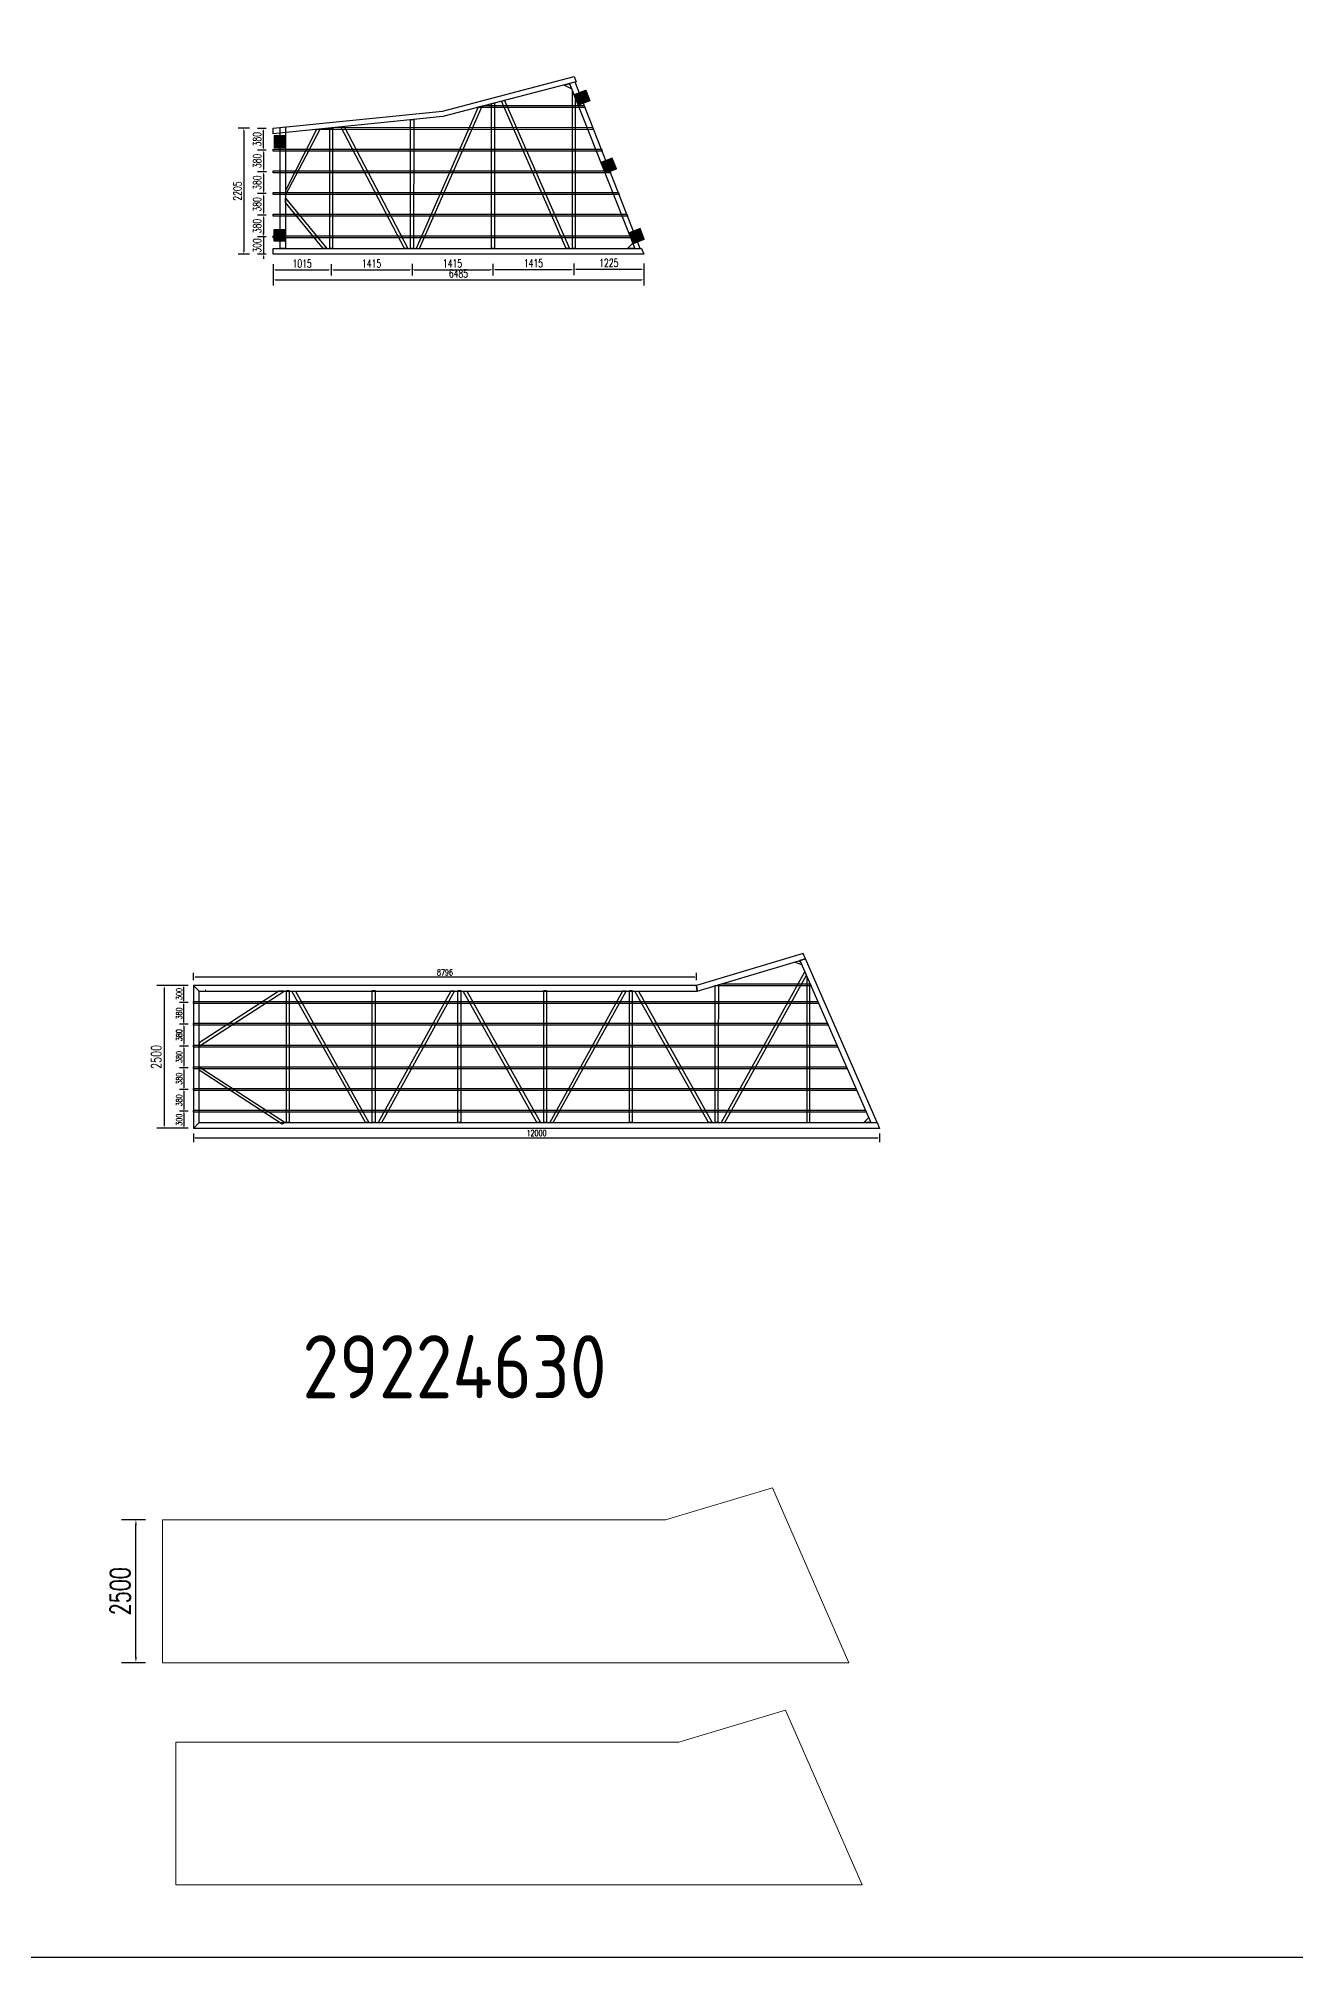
# Model space of a CAD drawing. Extents: x -18540 to 926017, y -610001 to -56924.
# Drawn here: x 115090 to 137078, y -610001 to -576421 of the extents above; entities that cross this region are included whole.
import ezdxf

# ---------------------------------------------------------------- set-up
doc = ezdxf.new("R2010")
doc.units = 0
doc.header["$LTSCALE"] = 10
doc.header["$MEASUREMENT"] = 0
for name, color, linetype in [('L-构造线', 6, 'Continuous'), ('PUB_DIM', 3, 'Continuous'), ('W-STEEL_FRAME钢架', 3, 'Continuous'), ('W-STEEL_KEEL钢龙骨', 5, 'Continuous')]:
    doc.layers.add(name, color=color, linetype=linetype)
doc.layers.add('文字标注', color=7, linetype='Continuous', lineweight=18)
doc.styles.get("Standard").update_dxf_attribs({"font": 'gbenor.shx', "bigfont": 'gbcbig.shx'})
doc.styles.add('STANDARD_T3', font='simplex.shx', dxfattribs={"width": 0.7, "bigfont": 'gbcbig.shx'})
doc.dimstyles.new('W&&100', dxfattribs={"dimtxt": 350, "dimasz": 100, "dimexe": 250, "dimexo": 300, "dimgap": 100, "dimtad": 1, "dimdec": 0, "dimzin": 0, "dimdsep": 46, "dimtxsty": 'STANDARD_T3', "dimcen": 0.09, "dimclrd": 1, "dimclre": 1, "dimclrt": 7, "dimazin": 2, "dimtfac": 1, "dimtdec": 0, "dimtix": 1, "dimtmove": 2, "dimatfit": 3, "dimfxl": 100, "dimtolj": 1, "dimtzin": 0, "dimarcsym": 0})
doc.dimstyles.new('W&&30', dxfattribs={"dimtxt": 105, "dimasz": 30, "dimexe": 75, "dimexo": 90, "dimgap": 30, "dimtad": 1, "dimdec": 0, "dimzin": 0, "dimdsep": 46, "dimtxsty": 'STANDARD_T3', "dimcen": 0.09, "dimclrd": 1, "dimclre": 1, "dimclrt": 7, "dimazin": 2, "dimtfac": 1, "dimtdec": 0, "dimtix": 1, "dimtmove": 2, "dimatfit": 3, "dimfxl": 100, "dimtolj": 1, "dimtzin": 0, "dimarcsym": 0})
doc.dimstyles.new('W&&40', dxfattribs={"dimtxt": 140, "dimasz": 40, "dimexe": 100, "dimexo": 120, "dimgap": 40, "dimtad": 1, "dimdec": 0, "dimzin": 0, "dimdsep": 46, "dimtxsty": 'STANDARD_T3', "dimcen": 0.09, "dimclrd": 1, "dimclre": 1, "dimclrt": 7, "dimazin": 2, "dimtfac": 1, "dimtdec": 0, "dimtix": 1, "dimtmove": 2, "dimatfit": 3, "dimfxl": 100, "dimtolj": 1, "dimtzin": 0, "dimarcsym": 0})
doc.dimstyles.new('W&&50', dxfattribs={"dimtxt": 175, "dimasz": 50, "dimexe": 125, "dimexo": 150, "dimgap": 50, "dimtad": 1, "dimdec": 0, "dimzin": 0, "dimdsep": 46, "dimtxsty": 'STANDARD_T3', "dimcen": 0.09, "dimclrd": 1, "dimclre": 1, "dimclrt": 7, "dimazin": 2, "dimtfac": 1, "dimtdec": 0, "dimtix": 1, "dimtmove": 2, "dimatfit": 3, "dimfxl": 100, "dimtolj": 1, "dimtzin": 0, "dimarcsym": 0})

# ---------------------------------------------------------------- blocks, each defined once
blk = doc.blocks.new('01')
h = blk.add_hatch()
h.set_pattern_fill('HOUND', color=77, scale=5)
h.set_pattern_definition([(0, (0, 0), (31.75, 7.9375), [127, -63.5]), (90, (0, 0), (-7.9375, -31.75), [127, -63.5])])
h.paths.add_polyline_path([(50227, 12928), (50227, 12728), (50427, 12728), (50427, 12928)])
h.paths.add_polyline_path([(50382, 12893, -1), (50402, 12893, -1)], flags=16)
h.paths.add_polyline_path([(50252, 12893, -1), (50272, 12893, -1)], flags=16)
h.paths.add_polyline_path([(50402, 12763, -1), (50382, 12763, -1)], flags=16)
h.paths.add_polyline_path([(50272, 12763, -1), (50252, 12763, -1)], flags=16)
at = {"color": 251}
blk.add_lwpolyline([(50227, 12928), (50427, 12928), (50427, 12728), (50227, 12728)], close=True, dxfattribs=at)
at = {"color": 6}
for centre in [(50262, 12893), (50262, 12763), (50392, 12893), (50392, 12763)]:
    blk.add_circle(centre, 10, dxfattribs=at)
blk = doc.blocks.new('*D958')
at = {"layer": 'Defpoints', "color": 0, "transparency": 16777216}
for p in [(119194, -580195), (125679, -580195), (125679, -580645)]:
    blk.add_point(p, dxfattribs=at)
at = {"layer": 'W-STEEL_FRAME钢架', "color": 1, "lineweight": -2, "transparency": 16777216}
for p, q in [((119194, -580545), (119194, -580745)), ((125679, -580545), (125679, -580745)), ((119234, -580645), (125639, -580645))]:
    blk.add_line(p, q, dxfattribs=at)
at = {"layer": 'W-STEEL_FRAME钢架', "color": 1, "transparency": 16777216}
for points in [[(119234, -580638), (119234, -580652), (119194, -580645)], [(125639, -580638), (125639, -580652), (125679, -580645)]]:
    blk.add_solid(points, dxfattribs=at)
at = {"layer": 'W-STEEL_FRAME钢架', "color": 7, "transparency": 16777216, "insert": (122436, -580535), "char_height": 140, "attachment_point": 5, "style": 'STANDARD_T3'}
blk.add_mtext('\\A1;6485', dxfattribs=at)
blk = doc.blocks.new('*D942')
at = {"layer": 'Defpoints', "color": 0, "transparency": 16777216}
for p in [(119024, -577995), (119194, -577995), (119194, -578375)]:
    blk.add_point(p, dxfattribs=at)
at = {"layer": 'W-STEEL_FRAME钢架', "color": 1, "lineweight": -2, "transparency": 16777216}
for p, q in [((119074, -577995), (118924, -577995)), ((119024, -578335), (119024, -578035)), ((119074, -578375), (118924, -578375))]:
    blk.add_line(p, q, dxfattribs=at)
at = {"layer": 'W-STEEL_FRAME钢架', "color": 1, "transparency": 16777216}
for points in [[(119018, -578035), (119031, -578035), (119024, -577995)], [(119018, -578335), (119031, -578335), (119024, -578375)]]:
    blk.add_solid(points, dxfattribs=at)
at = {"layer": 'W-STEEL_FRAME钢架', "color": 7, "transparency": 16777216, "insert": (118914, -578185), "char_height": 140, "attachment_point": 5, "rotation": 90, "style": 'STANDARD_T3'}
blk.add_mtext('\\A1;380', dxfattribs=at)
blk = doc.blocks.new('*D959')
at = {"layer": 'Defpoints', "color": 0, "transparency": 16777216}
for p in [(119194, -577990), (118681, -580195), (119194, -580195)]:
    blk.add_point(p, dxfattribs=at)
at = {"layer": 'W-STEEL_FRAME钢架', "color": 1, "lineweight": -2, "transparency": 16777216}
for p, q in [((118781, -577990), (118581, -577990)), ((118681, -578030), (118681, -580155)), ((118781, -580195), (118581, -580195))]:
    blk.add_line(p, q, dxfattribs=at)
at = {"layer": 'W-STEEL_FRAME钢架', "color": 1, "transparency": 16777216}
for points in [[(118674, -578030), (118687, -578030), (118681, -577990)], [(118674, -580155), (118687, -580155), (118681, -580195)]]:
    blk.add_solid(points, dxfattribs=at)
at = {"layer": 'W-STEEL_FRAME钢架', "color": 7, "transparency": 16777216, "insert": (118571, -579092), "char_height": 140, "attachment_point": 5, "rotation": 90, "style": 'STANDARD_T3'}
blk.add_mtext('\\A1;2205', dxfattribs=at)
blk = doc.blocks.new('*D922')
at = {"layer": 'Defpoints', "color": 0, "transparency": 16777216}
for p in [(119194, -578375), (119024, -578755), (119199, -578755)]:
    blk.add_point(p, dxfattribs=at)
at = {"layer": 'W-STEEL_FRAME钢架', "color": 1, "lineweight": -2, "transparency": 16777216}
for p, q in [((119074, -578375), (118924, -578375)), ((119024, -578415), (119024, -578715)), ((119079, -578755), (118924, -578755))]:
    blk.add_line(p, q, dxfattribs=at)
at = {"layer": 'W-STEEL_FRAME钢架', "color": 1, "transparency": 16777216}
for points in [[(119018, -578415), (119031, -578415), (119024, -578375)], [(119018, -578715), (119031, -578715), (119024, -578755)]]:
    blk.add_solid(points, dxfattribs=at)
at = {"layer": 'W-STEEL_FRAME钢架', "color": 7, "transparency": 16777216, "insert": (118914, -578565), "char_height": 140, "attachment_point": 5, "rotation": 90, "style": 'STANDARD_T3'}
blk.add_mtext('\\A1;380', dxfattribs=at)
blk = doc.blocks.new('*D923')
at = {"layer": 'Defpoints', "color": 0, "transparency": 16777216}
for p in [(119199, -578755), (119024, -579135), (119194, -579135)]:
    blk.add_point(p, dxfattribs=at)
at = {"layer": 'W-STEEL_FRAME钢架', "color": 1, "lineweight": -2, "transparency": 16777216}
for p, q in [((119079, -578755), (118924, -578755)), ((119024, -578795), (119024, -579095)), ((119074, -579135), (118924, -579135))]:
    blk.add_line(p, q, dxfattribs=at)
at = {"layer": 'W-STEEL_FRAME钢架', "color": 1, "transparency": 16777216}
for points in [[(119018, -578795), (119031, -578795), (119024, -578755)], [(119018, -579095), (119031, -579095), (119024, -579135)]]:
    blk.add_solid(points, dxfattribs=at)
at = {"layer": 'W-STEEL_FRAME钢架', "color": 7, "transparency": 16777216, "insert": (118914, -578945), "char_height": 140, "attachment_point": 5, "rotation": 90, "style": 'STANDARD_T3'}
blk.add_mtext('\\A1;380', dxfattribs=at)
blk = doc.blocks.new('*D924')
at = {"layer": 'Defpoints', "color": 0, "transparency": 16777216}
for p in [(119194, -579135), (119024, -579515), (119194, -579515)]:
    blk.add_point(p, dxfattribs=at)
at = {"layer": 'W-STEEL_FRAME钢架', "color": 1, "lineweight": -2, "transparency": 16777216}
for p, q in [((119074, -579135), (118924, -579135)), ((119024, -579175), (119024, -579475)), ((119074, -579515), (118924, -579515))]:
    blk.add_line(p, q, dxfattribs=at)
at = {"layer": 'W-STEEL_FRAME钢架', "color": 1, "transparency": 16777216}
for points in [[(119018, -579175), (119031, -579175), (119024, -579135)], [(119018, -579475), (119031, -579475), (119024, -579515)]]:
    blk.add_solid(points, dxfattribs=at)
at = {"layer": 'W-STEEL_FRAME钢架', "color": 7, "transparency": 16777216, "insert": (118914, -579325), "char_height": 140, "attachment_point": 5, "rotation": 90, "style": 'STANDARD_T3'}
blk.add_mtext('\\A1;380', dxfattribs=at)
blk = doc.blocks.new('*D925')
at = {"layer": 'Defpoints', "color": 0, "transparency": 16777216}
for p in [(119194, -579515), (119024, -579895), (119194, -579895)]:
    blk.add_point(p, dxfattribs=at)
at = {"layer": 'W-STEEL_FRAME钢架', "color": 1, "lineweight": -2, "transparency": 16777216}
for p, q in [((119074, -579515), (118924, -579515)), ((119024, -579555), (119024, -579855)), ((119074, -579895), (118924, -579895))]:
    blk.add_line(p, q, dxfattribs=at)
at = {"layer": 'W-STEEL_FRAME钢架', "color": 1, "transparency": 16777216}
for points in [[(119018, -579555), (119031, -579555), (119024, -579515)], [(119018, -579855), (119031, -579855), (119024, -579895)]]:
    blk.add_solid(points, dxfattribs=at)
at = {"layer": 'W-STEEL_FRAME钢架', "color": 7, "transparency": 16777216, "insert": (118914, -579705), "char_height": 140, "attachment_point": 5, "rotation": 90, "style": 'STANDARD_T3'}
blk.add_mtext('\\A1;380', dxfattribs=at)
blk = doc.blocks.new('*D926')
at = {"layer": 'Defpoints', "color": 0, "transparency": 16777216}
for p in [(119194, -579895), (119024, -580195), (119194, -580195)]:
    blk.add_point(p, dxfattribs=at)
at = {"layer": 'W-STEEL_FRAME钢架', "color": 1, "lineweight": -2, "transparency": 16777216}
for p, q in [((119074, -579895), (118924, -579895)), ((119024, -579855), (119024, -579815)), ((119024, -579895), (119024, -580195)), ((119074, -580195), (118924, -580195)), ((119024, -580235), (119024, -580275))]:
    blk.add_line(p, q, dxfattribs=at)
at = {"layer": 'W-STEEL_FRAME钢架', "color": 1, "transparency": 16777216}
for points in [[(119018, -579855), (119031, -579855), (119024, -579895)], [(119018, -580235), (119031, -580235), (119024, -580195)]]:
    blk.add_solid(points, dxfattribs=at)
at = {"layer": 'W-STEEL_FRAME钢架', "color": 7, "transparency": 16777216, "insert": (118914, -580045), "char_height": 140, "attachment_point": 5, "rotation": 90, "style": 'STANDARD_T3'}
blk.add_mtext('\\A1;300', dxfattribs=at)
blk = doc.blocks.new('*U898')
at = {"color": 1}
blk.add_lwpolyline([(-25, 1156.5), (25, 1156.5), (25, -1156.5), (-25, -1156.5)], close=True, dxfattribs=at)
blk = doc.blocks.new('*U899')
at = {"layer": 'W-STEEL_FRAME钢架', "color": 0, "linetype": 'ByBlock', "lineweight": -2, "transparency": 16777216}
for p in [(0, 0), (1500, 0), (3000, 0), (4500, 0), (6000, 0)]:
    blk.add_blockref('*U898', p, dxfattribs=at)
blk = doc.blocks.new('*D917')
at = {"layer": 'Defpoints', "color": 0, "transparency": 16777216}
for p in [(117802, -592846), (117802, -592991), (126598, -592991)]:
    blk.add_point(p, dxfattribs=at)
at = {"layer": 'W-STEEL_FRAME钢架', "color": 1, "lineweight": -2, "transparency": 16777216}
for p, q in [((117802, -592901), (117802, -592771)), ((126568, -592846), (117832, -592846)), ((126598, -592901), (126598, -592771))]:
    blk.add_line(p, q, dxfattribs=at)
at = {"layer": 'W-STEEL_FRAME钢架', "color": 1, "transparency": 16777216}
for points in [[(117832, -592841), (117832, -592851), (117802, -592846)], [(126568, -592841), (126568, -592851), (126598, -592846)]]:
    blk.add_solid(points, dxfattribs=at)
at = {"layer": 'W-STEEL_FRAME钢架', "color": 7, "transparency": 16777216, "insert": (122200, -592763), "char_height": 105, "attachment_point": 5, "style": 'STANDARD_T3'}
blk.add_mtext('\\A1;8796', dxfattribs=at)
blk = doc.blocks.new('*D918')
at = {"layer": 'Defpoints', "color": 0, "transparency": 16777216}
for p in [(117802, -595491), (129802, -595491), (129802, -595656)]:
    blk.add_point(p, dxfattribs=at)
at = {"layer": 'W-STEEL_FRAME钢架', "color": 1, "lineweight": -2, "transparency": 16777216}
for p, q in [((117802, -595581), (117802, -595731)), ((117832, -595656), (129772, -595656)), ((129802, -595581), (129802, -595731))]:
    blk.add_line(p, q, dxfattribs=at)
at = {"layer": 'W-STEEL_FRAME钢架', "color": 1, "transparency": 16777216}
for points in [[(117832, -595651), (117832, -595661), (117802, -595656)], [(129772, -595651), (129772, -595661), (129802, -595656)]]:
    blk.add_solid(points, dxfattribs=at)
at = {"layer": 'W-STEEL_FRAME钢架', "color": 7, "transparency": 16777216, "insert": (123802, -595573), "char_height": 105, "attachment_point": 5, "style": 'STANDARD_T3'}
blk.add_mtext('\\A1;12000', dxfattribs=at)
blk = doc.blocks.new('*D919')
at = {"layer": 'Defpoints', "color": 0, "transparency": 16777216}
for p in [(117632, -593291), (117802, -593291), (117802, -593671)]:
    blk.add_point(p, dxfattribs=at)
at = {"layer": 'W-STEEL_FRAME钢架', "color": 1, "lineweight": -2, "transparency": 16777216}
for p, q in [((117712, -593291), (117557, -593291)), ((117632, -593641), (117632, -593321)), ((117712, -593671), (117557, -593671))]:
    blk.add_line(p, q, dxfattribs=at)
at = {"layer": 'W-STEEL_FRAME钢架', "color": 1, "transparency": 16777216}
for points in [[(117627, -593321), (117637, -593321), (117632, -593291)], [(117627, -593641), (117637, -593641), (117632, -593671)]]:
    blk.add_solid(points, dxfattribs=at)
at = {"layer": 'W-STEEL_FRAME钢架', "color": 7, "transparency": 16777216, "insert": (117550, -593481), "char_height": 105, "attachment_point": 5, "rotation": 90, "style": 'STANDARD_T3'}
blk.add_mtext('\\A1;380', dxfattribs=at)
blk = doc.blocks.new('*D920')
at = {"layer": 'Defpoints', "color": 0, "transparency": 16777216}
for p in [(117802, -592991), (117289, -595491), (117802, -595491)]:
    blk.add_point(p, dxfattribs=at)
at = {"layer": 'W-STEEL_FRAME钢架', "color": 1, "lineweight": -2, "transparency": 16777216}
for p, q in [((117652, -592991), (117164, -592991)), ((117289, -593041), (117289, -595441)), ((117652, -595491), (117164, -595491))]:
    blk.add_line(p, q, dxfattribs=at)
at = {"layer": 'W-STEEL_FRAME钢架', "color": 1, "transparency": 16777216}
for points in [[(117281, -593041), (117297, -593041), (117289, -592991)], [(117281, -595441), (117297, -595441), (117289, -595491)]]:
    blk.add_solid(points, dxfattribs=at)
at = {"layer": 'W-STEEL_FRAME钢架', "color": 7, "transparency": 16777216, "insert": (117151, -594241), "char_height": 175, "attachment_point": 5, "rotation": 90, "style": 'STANDARD_T3'}
blk.add_mtext('\\A1;2500', dxfattribs=at)
blk = doc.blocks.new('*D921')
at = {"layer": 'Defpoints', "color": 0, "transparency": 16777216}
for p in [(117802, -593671), (117632, -594051), (117807, -594051)]:
    blk.add_point(p, dxfattribs=at)
at = {"layer": 'W-STEEL_FRAME钢架', "color": 1, "lineweight": -2, "transparency": 16777216}
for p, q in [((117712, -593671), (117557, -593671)), ((117632, -593701), (117632, -594021)), ((117717, -594051), (117557, -594051))]:
    blk.add_line(p, q, dxfattribs=at)
at = {"layer": 'W-STEEL_FRAME钢架', "color": 1, "transparency": 16777216}
for points in [[(117627, -593701), (117637, -593701), (117632, -593671)], [(117627, -594021), (117637, -594021), (117632, -594051)]]:
    blk.add_solid(points, dxfattribs=at)
at = {"layer": 'W-STEEL_FRAME钢架', "color": 7, "transparency": 16777216, "insert": (117550, -593861), "char_height": 105, "attachment_point": 5, "rotation": 90, "style": 'STANDARD_T3'}
blk.add_mtext('\\A1;380', dxfattribs=at)
blk = doc.blocks.new('*D909')
at = {"layer": 'Defpoints', "color": 0, "transparency": 16777216}
for p in [(117807, -594051), (117632, -594431), (117802, -594431)]:
    blk.add_point(p, dxfattribs=at)
at = {"layer": 'W-STEEL_FRAME钢架', "color": 1, "lineweight": -2, "transparency": 16777216}
for p, q in [((117717, -594051), (117557, -594051)), ((117632, -594081), (117632, -594401)), ((117712, -594431), (117557, -594431))]:
    blk.add_line(p, q, dxfattribs=at)
at = {"layer": 'W-STEEL_FRAME钢架', "color": 1, "transparency": 16777216}
for points in [[(117627, -594081), (117637, -594081), (117632, -594051)], [(117627, -594401), (117637, -594401), (117632, -594431)]]:
    blk.add_solid(points, dxfattribs=at)
at = {"layer": 'W-STEEL_FRAME钢架', "color": 7, "transparency": 16777216, "insert": (117550, -594241), "char_height": 105, "attachment_point": 5, "rotation": 90, "style": 'STANDARD_T3'}
blk.add_mtext('\\A1;380', dxfattribs=at)
blk = doc.blocks.new('*D910')
at = {"layer": 'Defpoints', "color": 0, "transparency": 16777216}
for p in [(117802, -594431), (117632, -594811), (117802, -594811)]:
    blk.add_point(p, dxfattribs=at)
at = {"layer": 'W-STEEL_FRAME钢架', "color": 1, "lineweight": -2, "transparency": 16777216}
for p, q in [((117712, -594431), (117557, -594431)), ((117632, -594461), (117632, -594781)), ((117712, -594811), (117557, -594811))]:
    blk.add_line(p, q, dxfattribs=at)
at = {"layer": 'W-STEEL_FRAME钢架', "color": 1, "transparency": 16777216}
for points in [[(117627, -594461), (117637, -594461), (117632, -594431)], [(117627, -594781), (117637, -594781), (117632, -594811)]]:
    blk.add_solid(points, dxfattribs=at)
at = {"layer": 'W-STEEL_FRAME钢架', "color": 7, "transparency": 16777216, "insert": (117550, -594621), "char_height": 105, "attachment_point": 5, "rotation": 90, "style": 'STANDARD_T3'}
blk.add_mtext('\\A1;380', dxfattribs=at)
blk = doc.blocks.new('*D911')
at = {"layer": 'Defpoints', "color": 0, "transparency": 16777216}
for p in [(117802, -594811), (117632, -595191), (117802, -595191)]:
    blk.add_point(p, dxfattribs=at)
at = {"layer": 'W-STEEL_FRAME钢架', "color": 1, "lineweight": -2, "transparency": 16777216}
for p, q in [((117712, -594811), (117557, -594811)), ((117632, -594841), (117632, -595161)), ((117712, -595191), (117557, -595191))]:
    blk.add_line(p, q, dxfattribs=at)
at = {"layer": 'W-STEEL_FRAME钢架', "color": 1, "transparency": 16777216}
for points in [[(117627, -594841), (117637, -594841), (117632, -594811)], [(117627, -595161), (117637, -595161), (117632, -595191)]]:
    blk.add_solid(points, dxfattribs=at)
at = {"layer": 'W-STEEL_FRAME钢架', "color": 7, "transparency": 16777216, "insert": (117550, -595001), "char_height": 105, "attachment_point": 5, "rotation": 90, "style": 'STANDARD_T3'}
blk.add_mtext('\\A1;380', dxfattribs=at)
blk = doc.blocks.new('*D912')
at = {"layer": 'Defpoints', "color": 0, "transparency": 16777216}
for p in [(117802, -595191), (117632, -595491), (117802, -595491)]:
    blk.add_point(p, dxfattribs=at)
at = {"layer": 'W-STEEL_FRAME钢架', "color": 1, "lineweight": -2, "transparency": 16777216}
for p, q in [((117712, -595191), (117557, -595191)), ((117632, -595221), (117632, -595461)), ((117712, -595491), (117557, -595491))]:
    blk.add_line(p, q, dxfattribs=at)
at = {"layer": 'W-STEEL_FRAME钢架', "color": 1, "transparency": 16777216}
for points in [[(117627, -595221), (117637, -595221), (117632, -595191)], [(117627, -595461), (117637, -595461), (117632, -595491)]]:
    blk.add_solid(points, dxfattribs=at)
at = {"layer": 'W-STEEL_FRAME钢架', "color": 7, "transparency": 16777216, "insert": (117550, -595341), "char_height": 105, "attachment_point": 5, "rotation": 90, "style": 'STANDARD_T3'}
blk.add_mtext('\\A1;300', dxfattribs=at)
blk = doc.blocks.new('*D913')
at = {"layer": 'Defpoints', "color": 0, "transparency": 16777216}
for p in [(117632, -592991), (117802, -592991), (117802, -593291)]:
    blk.add_point(p, dxfattribs=at)
at = {"layer": 'W-STEEL_FRAME钢架', "color": 1, "lineweight": -2, "transparency": 16777216}
for p, q in [((117712, -592991), (117557, -592991)), ((117712, -593291), (117557, -593291)), ((117632, -593261), (117632, -593021))]:
    blk.add_line(p, q, dxfattribs=at)
at = {"layer": 'W-STEEL_FRAME钢架', "color": 1, "transparency": 16777216}
for points in [[(117627, -593021), (117637, -593021), (117632, -592991)], [(117627, -593261), (117637, -593261), (117632, -593291)]]:
    blk.add_solid(points, dxfattribs=at)
at = {"layer": 'W-STEEL_FRAME钢架', "color": 7, "transparency": 16777216, "insert": (117550, -593141), "char_height": 105, "attachment_point": 5, "rotation": 90, "style": 'STANDARD_T3'}
blk.add_mtext('\\A1;300', dxfattribs=at)
blk = doc.blocks.new('*D1044')
at = {"layer": 'Defpoints', "color": 0, "transparency": 16777216}
for p in [(119194, -580195), (120209, -580095), (120209, -580470)]:
    blk.add_point(p, dxfattribs=at)
at = {"layer": 'L-构造线', "color": 1, "lineweight": -2, "transparency": 16777216}
for p, q in [((119194, -580370), (119194, -580570)), ((119234, -580470), (120169, -580470)), ((120209, -580370), (120209, -580570))]:
    blk.add_line(p, q, dxfattribs=at)
at = {"layer": 'L-构造线', "color": 1, "transparency": 16777216}
for points in [[(119234, -580464), (119234, -580477), (119194, -580470)], [(120169, -580464), (120169, -580477), (120209, -580470)]]:
    blk.add_solid(points, dxfattribs=at)
at = {"layer": 'L-构造线', "color": 7, "transparency": 16777216, "insert": (119702, -580360), "char_height": 140, "attachment_point": 5, "style": 'STANDARD_T3'}
blk.add_mtext('\\A1;1015', dxfattribs=at)
blk = doc.blocks.new('*D1045')
at = {"layer": 'Defpoints', "color": 0, "transparency": 16777216}
for p in [(120209, -580095), (121624, -580095), (121624, -580470)]:
    blk.add_point(p, dxfattribs=at)
at = {"layer": 'L-构造线', "color": 1, "lineweight": -2, "transparency": 16777216}
for p, q in [((120209, -580370), (120209, -580570)), ((120249, -580470), (121584, -580470)), ((121624, -580370), (121624, -580570))]:
    blk.add_line(p, q, dxfattribs=at)
at = {"layer": 'L-构造线', "color": 1, "transparency": 16777216}
for points in [[(120249, -580464), (120249, -580477), (120209, -580470)], [(121584, -580464), (121584, -580477), (121624, -580470)]]:
    blk.add_solid(points, dxfattribs=at)
at = {"layer": 'L-构造线', "color": 7, "transparency": 16777216, "insert": (120917, -580360), "char_height": 140, "attachment_point": 5, "style": 'STANDARD_T3'}
blk.add_mtext('\\A1;1415', dxfattribs=at)
blk = doc.blocks.new('*D1046')
at = {"layer": 'Defpoints', "color": 0, "transparency": 16777216}
for p in [(121624, -580095), (123039, -580095), (123039, -580468)]:
    blk.add_point(p, dxfattribs=at)
at = {"layer": 'L-构造线', "color": 1, "lineweight": -2, "transparency": 16777216}
for p, q in [((121624, -580368), (121624, -580568)), ((121664, -580468), (122999, -580468)), ((123039, -580368), (123039, -580568))]:
    blk.add_line(p, q, dxfattribs=at)
at = {"layer": 'L-构造线', "color": 1, "transparency": 16777216}
for points in [[(121664, -580461), (121664, -580474), (121624, -580468)], [(122999, -580461), (122999, -580474), (123039, -580468)]]:
    blk.add_solid(points, dxfattribs=at)
at = {"layer": 'L-构造线', "color": 7, "transparency": 16777216, "insert": (122332, -580358), "char_height": 140, "attachment_point": 5, "style": 'STANDARD_T3'}
blk.add_mtext('\\A1;1415', dxfattribs=at)
blk = doc.blocks.new('*D1047')
at = {"layer": 'Defpoints', "color": 0, "transparency": 16777216}
for p in [(123039, -580095), (124454, -580095), (124454, -580465)]:
    blk.add_point(p, dxfattribs=at)
at = {"layer": 'L-构造线', "color": 1, "lineweight": -2, "transparency": 16777216}
for p, q in [((123039, -580365), (123039, -580565)), ((123079, -580465), (124414, -580465)), ((124454, -580365), (124454, -580565))]:
    blk.add_line(p, q, dxfattribs=at)
at = {"layer": 'L-构造线', "color": 1, "transparency": 16777216}
for points in [[(123079, -580458), (123079, -580472), (123039, -580465)], [(124414, -580458), (124414, -580472), (124454, -580465)]]:
    blk.add_solid(points, dxfattribs=at)
at = {"layer": 'L-构造线', "color": 7, "transparency": 16777216, "insert": (123747, -580355), "char_height": 140, "attachment_point": 5, "style": 'STANDARD_T3'}
blk.add_mtext('\\A1;1415', dxfattribs=at)
blk = doc.blocks.new('*D1048')
at = {"layer": 'Defpoints', "color": 0, "transparency": 16777216}
for p in [(124454, -580095), (125679, -580195), (125679, -580459)]:
    blk.add_point(p, dxfattribs=at)
at = {"layer": 'L-构造线', "color": 1, "lineweight": -2, "transparency": 16777216}
for p, q in [((124454, -580359), (124454, -580559)), ((124494, -580459), (125639, -580459)), ((125679, -580359), (125679, -580559))]:
    blk.add_line(p, q, dxfattribs=at)
at = {"layer": 'L-构造线', "color": 1, "transparency": 16777216}
for points in [[(124494, -580452), (124494, -580466), (124454, -580459)], [(125639, -580452), (125639, -580466), (125679, -580459)]]:
    blk.add_solid(points, dxfattribs=at)
at = {"layer": 'L-构造线', "color": 7, "transparency": 16777216, "insert": (125066, -580349), "char_height": 140, "attachment_point": 5, "style": 'STANDARD_T3'}
blk.add_mtext('\\A1;1225', dxfattribs=at)
blk = doc.blocks.new('*D2604')
at = {"layer": 'Defpoints', "color": 0, "transparency": 16777216}
for p in [(116795, -602340), (117262, -602340), (117262, -604840)]:
    blk.add_point(p, dxfattribs=at)
at = {"layer": '文字标注', "color": 1, "lineweight": -2, "transparency": 16777216}
for p, q in [((116962, -602340), (116545, -602340)), ((116795, -604740), (116795, -602440)), ((116962, -604840), (116545, -604840))]:
    blk.add_line(p, q, dxfattribs=at)
at = {"layer": '文字标注', "color": 1, "transparency": 16777216}
for points in [[(116778, -602440), (116812, -602440), (116795, -602340)], [(116778, -604740), (116812, -604740), (116795, -604840)]]:
    blk.add_solid(points, dxfattribs=at)
at = {"layer": '文字标注', "color": 7, "transparency": 16777216, "insert": (116520, -603590), "char_height": 350, "attachment_point": 5, "rotation": 90, "style": 'STANDARD_T3'}
blk.add_mtext('\\A1;2500', dxfattribs=at)

msp = doc.modelspace()

# ---------------------------------------------------------------- linework, layer by layer
at = {"color": 0}
msp.add_line((118018.2, -593078.1), (118008.2, -593078.1), dxfattribs=at)
at = {"color": 1}
for points in [[(124283.8, -577237.1), (124360.5, -577217.2), (124383.9, -577227.6), (124413.4, -577302.1)], [(125394, -580094.7), (125484.5, -580005.7), (125515.6, -580084.1), (125504.3, -580094.7)], [(128314.2, -592582.5), (128386.8, -592560.8), (128419.8, -592576.4), (128443.6, -592631.6)], [(129524.4, -595390.4), (129611.1, -595303.7), (129644.7, -595380.4), (129634.7, -595390.4)]]:
    msp.add_lwpolyline(points, close=True, dxfattribs=at)
at = {"color": 6}
for points in [[(124476.8, -577187), (124378, -577212.6), (125519.8, -580094.7), (125616.4, -580094.7)], [(119320, -577977.6), (119412, -577968.4), (119410, -580094.7), (119320, -580094.7)], [(129649.2, -595390.8), (129758.4, -595390.8), (128506.5, -592525), (128409.9, -592553.9)]]:
    msp.add_lwpolyline(points, close=True, dxfattribs=at)
at = {"color": 3}
msp.add_lwpolyline([(117902.2, -593091.1), (126612.9, -593091.1), (126598.2, -592991.1), (117802.2, -592991.1), (117902.2, -593091.1)], dxfattribs=at)
msp.add_lwpolyline([(117902.2, -595391.1), (129758.4, -595390.8), (129802.2, -595491.1), (117802.2, -595491.1)], close=True, dxfattribs=at)
at = {"layer": 'L-构造线'}
msp.add_lwpolyline([(111175.6, -490906.1), (163556.4, -490906.1), (163556.4, -610000.5), (111175.6, -610000.5)], close=True, dxfattribs=at)
at = {"layer": 'PUB_DIM'}
for points in [[(124497.6, -577181.6), (122166.1, -577786.4), (119194, -578090.6), (119194, -577990.2), (122156.7, -577694.7), (124460.7, -577087.3), (124497.6, -577181.6)], [(119203.4, -578089.7), (119203.4, -578089.7)]]:
    msp.add_lwpolyline(points, dxfattribs=at)
at = {"layer": 'W-STEEL_FRAME钢架', "color": 1}
for points in [[(123014, -577566.5), (123064, -577553.5), (123064, -580094.7), (123014, -580094.7)], [(124429, -577341.5), (124479, -577467.7), (124479, -580094.7), (124429, -580094.7)], [(121599, -577844.5), (121654.9, -577838.7), (121649, -580094.7), (121599, -580094.7)], [(120184, -577989.3), (120234, -577984.2), (120234, -580094.7), (120184, -580094.7)], [(126927.2, -592997.2), (126982, -592980.8), (126972.3, -595391.1), (126927.2, -595391.1)], [(128532.2, -595391.1), (128582.2, -595391.1), (128582.2, -592948.2), (128532.2, -592833.8)]]:
    msp.add_lwpolyline(points, close=True, dxfattribs=at)
for points in [[(123190.3, -577520.7), (123242, -577507.3), (124379, -580094.7), (124321.4, -580094.7), (123190.3, -577520.7)], [(122848.9, -577609.3), (122783.8, -577626.2), (121699, -580094.7), (121756.7, -580094.7), (122848.9, -577609.3)], [(120016.2, -578006.5), (119952.6, -578013), (119411, -579081.5), (119410.9, -579161.5), (120016.2, -578006.5)], [(120381.8, -577969), (120436.6, -577963.4), (121549, -580094.7), (121491.4, -580094.7), (120381.8, -577969)], [(119410.8, -579293.9), (119410.9, -579214.2), (120134, -580094.7), (120069.9, -580094.7), (119410.8, -579293.9)], [(128522.9, -592812.5), (128494.4, -592747.2), (127033.2, -595391.1), (127094.3, -595391.1), (128522.9, -592812.5)], [(117902.2, -593994.5), (117902.2, -594055.6), (119386.1, -593091.1), (119292.7, -593091.1), (117902.2, -593994.5)], [(119520.9, -593091.1), (119585.7, -593091.1), (120871.2, -595391.1), (120810.1, -595391.1), (119520.9, -593091.1)], [(122369.2, -593091.1), (122304.4, -593091.1), (121033.2, -595391.1), (121094.3, -595391.1), (122369.2, -593091.1)], [(122520.9, -593091.1), (122585.7, -593091.1), (123871.2, -595391.1), (123810.1, -595391.1), (122520.9, -593091.1)], [(125369.2, -593091.1), (125304.4, -593091.1), (124033.2, -595391.1), (124094.3, -595391.1), (125369.2, -593091.1)], [(125520.9, -593091.1), (125585.7, -593091.1), (126871.2, -595391.1), (126810.1, -595391.1), (125520.9, -593091.1)], [(117902.2, -594474.7), (117902.2, -594413.6), (119406.4, -595391.3), (119355.9, -595419.2), (117902.2, -594474.7)]]:
    msp.add_lwpolyline(points, dxfattribs=at)
at = {"layer": 'W-STEEL_FRAME钢架'}
for points in [[(119194, -580094.7), (125639.4, -580094.7), (125678.6, -580194.7), (119194, -580194.7)], [(128506.5, -592525), (128466.2, -592432.7), (126598.2, -592991.1), (126612.9, -593091.1)], [(117802.2, -595491.1), (117902.2, -595391.1), (117902.2, -593091.1), (117802.2, -592991.1)]]:
    msp.add_lwpolyline(points, close=True, dxfattribs=at)
at = {"layer": 'W-STEEL_KEEL钢龙骨', "color": 4}
for points in [[(122895.6, -577597.2), (124637.5, -577597.2), (124651.2, -577632.2), (122760.7, -577632.2)], [(120310.7, -577976.3), (124786.5, -577977.2), (124800.2, -578012.2), (119960.5, -578012.2)], [(119194, -578357.2), (124935.4, -578357.2), (124949.1, -578392.2), (119194, -578392.2)], [(119194, -578737.2), (125084.4, -578737.2), (125098.1, -578772.2), (119194, -578772.2)], [(119194, -579117.2), (125233.3, -579117.2), (125247, -579152.2), (119194, -579152.2)], [(119194, -579497.2), (125382.2, -579497.2), (125396.4, -579533.3), (119194, -579532.2)], [(119194, -579877.2), (125531.2, -579877.2), (125544.9, -579912.2), (119194, -579912.2)], [(127034.7, -592965), (128589.5, -592965), (128604.8, -593000), (126917.7, -593000)], [(117802.2, -593273.6), (128724.4, -593273.6), (128739.8, -593308.6), (117802.2, -593308.6)], [(117802.2, -593653.6), (128890.5, -593653.6), (128905.8, -593688.6), (117802.2, -593688.6)], [(117802.2, -594033.6), (129056.5, -594033.6), (129071.8, -594068.6), (117802.2, -594068.6)], [(117802.2, -594413.6), (129222.5, -594413.6), (129237.7, -594448.6), (117802.2, -594448.6)], [(117802.2, -594793.6), (129388.4, -594793.6), (129403.7, -594828.6), (117802.2, -594828.6)], [(117802.2, -595173.6), (129554.4, -595173.6), (129569.7, -595208.6), (117802.2, -595208.6)]]:
    msp.add_lwpolyline(points, close=True, dxfattribs=at)
at = {"layer": '文字标注'}
msp.add_lwpolyline([(117262.3, -604840.3), (117262.3, -602340.3), (126058.4, -602340.3), (127926.3, -601781.8), (129262.3, -604840.3), (117262.3, -604840.3)], dxfattribs=at)
msp.add_lwpolyline([(128158.3, -605671.4), (126290.3, -606229.8), (117494.3, -606229.8), (117494.3, -608729.8), (129494.3, -608729.8)], close=True, dxfattribs=at)

# ---------------------------------------------------------------- block references
at = {"color": 4, "rotation": 201.4031302729815}
msp.add_blockref('01', (166780.4, -547147.2), dxfattribs=at)
at = {"color": 4, "xscale": -1}
for p, rotation in [((68984.9, -565399.7), 180), ((176608.6, -572221.8), 21.40313027336002), ((177092.6, -573456.6), 21.40313027336002)]:
    msp.add_blockref('01', p, dxfattribs=dict(at, rotation=rotation))
at = {"color": 4}
msp.add_blockref('01', (68984.9, -592694.5), dxfattribs=at)
at = {"layer": 'W-STEEL_FRAME钢架', "color": 3}
msp.add_blockref('*U899', (119452.2, -594234.6), dxfattribs=at)

# ---------------------------------------------------------------- texts
at = {"layer": '文字标注', "insert": (119706.3, -599109.6), "char_height": 1105.64, "width": 5252.848, "attachment_point": 1}
msp.add_mtext('29224630', dxfattribs=at)

# ---------------------------------------------------------------- dimensions: what is measured, and where the dimension line sits
at = {"layer": 'L-构造线'}
for base, p1, p2, picture, middle in [((120209, -580470.5), (119194, -580194.7), (120209, -580094.7), '*D1044', (119701.5, -580360.5)), ((121624, -580470.5), (120209, -580094.7), (121624, -580094.7), '*D1045', (120916.5, -580360.5)), ((123039, -580467.8), (121624, -580094.7), (123039, -580094.7), '*D1046', (122331.5, -580357.8)), ((124454, -580465.1), (123039, -580094.7), (124454, -580094.7), '*D1047', (123746.5, -580355.1)), ((125678.6, -580459), (124454, -580094.7), (125678.6, -580194.7), '*D1048', (125066.3, -580349))]:
    dim = msp.add_linear_dim(base=base, p1=p1, p2=p2, dimstyle='W&&40', override={"dimfxlon": 1}, dxfattribs=at)
    dim.commit()
    dim.dimension.update_dxf_attribs({"geometry": picture, "text_midpoint": middle})
at = {"layer": 'W-STEEL_FRAME钢架'}
for base, p1, p2, picture, middle in [((118680.7386, -580194.6787), (119194.0302, -577990.1582), (119194.0302, -580194.6787), '*D959', (118570.7386, -579092.4185)), ((119024.3, -577994.7), (119194, -578374.7), (119194, -577994.7), '*D942', (118914.3, -578184.7)), ((119024.3, -578754.7), (119194, -578374.7), (119199, -578754.7), '*D922', (118914.3, -578564.7)), ((119024.3, -579134.7), (119199, -578754.7), (119194, -579134.7), '*D923', (118914.3, -578944.7)), ((119024.3, -579514.7), (119194, -579134.7), (119194, -579514.7), '*D924', (118914.3, -579324.7)), ((119024.3, -579894.7), (119194, -579514.7), (119194, -579894.7), '*D925', (118914.3, -579704.7)), ((119024.3, -580194.7), (119194, -579894.7), (119194, -580194.7), '*D926', (118914.3, -580044.7))]:
    dim = msp.add_linear_dim(base=base, p1=p1, p2=p2, angle=90, dimstyle='W&&40', override={"dimfxlon": 1}, dxfattribs=at)
    dim.commit()
    dim.dimension.update_dxf_attribs({"geometry": picture, "text_midpoint": middle})
dim = msp.add_aligned_dim(p1=(119194, -580194.7), p2=(125678.6, -580194.7), distance=-450.3, dimstyle='W&&40', override={"dimfxlon": 1}, dxfattribs=at)
dim.commit()
dim.dimension.update_dxf_attribs({"geometry": '*D958', "text_midpoint": (122436.3, -580535)})
for base, p1, p2, dimstyle, picture, middle in [((117288.9, -595491.1), (117802.2, -592991.1), (117802.2, -595491.1), 'W&&50', '*D920', (117151.4, -594241.1)), ((117632.5, -592991.1), (117802.2, -593291.1), (117802.2, -592991.1), 'W&&30', '*D913', (117550, -593141.1)), ((117632.5, -593291.1), (117802.2, -593671.1), (117802.2, -593291.1), 'W&&30', '*D919', (117550, -593481.1)), ((117632.5, -594051.1), (117802.2, -593671.1), (117807.2, -594051.1), 'W&&30', '*D921', (117550, -593861.1)), ((117632.5, -594431.1), (117807.2, -594051.1), (117802.2, -594431.1), 'W&&30', '*D909', (117550, -594241.1)), ((117632.5, -594811.1), (117802.2, -594431.1), (117802.2, -594811.1), 'W&&30', '*D910', (117550, -594621.1)), ((117632.5, -595191.1), (117802.2, -594811.1), (117802.2, -595191.1), 'W&&30', '*D911', (117550, -595001.1)), ((117632.5, -595491.1), (117802.2, -595191.1), (117802.2, -595491.1), 'W&&30', '*D912', (117550, -595341.1))]:
    dim = msp.add_linear_dim(base=base, p1=p1, p2=p2, angle=90, dimstyle=dimstyle, dxfattribs=at)
    dim.commit()
    dim.dimension.update_dxf_attribs({"geometry": picture, "text_midpoint": middle})
dim = msp.add_linear_dim(base=(117802.2, -592845.7), p1=(126598.2, -592991.1), p2=(117802.2, -592991.1), dimstyle='W&&30', dxfattribs=at)
dim.commit()
dim.dimension.update_dxf_attribs({"geometry": '*D917', "text_midpoint": (122200.2, -592763.2)})
dim = msp.add_aligned_dim(p1=(117802.2, -595491.1), p2=(129802.2, -595491.1), distance=-164.8, dimstyle='W&&30', dxfattribs=at)
dim.commit()
dim.dimension.update_dxf_attribs({"geometry": '*D918', "text_midpoint": (123802.2, -595573.5)})
at = {"layer": '文字标注'}
dim = msp.add_aligned_dim(p1=(117262.3, -604840.3), p2=(117262.3, -602340.3), distance=467.5, dimstyle='W&&100', dxfattribs=at)
dim.commit()
dim.dimension.update_dxf_attribs({"geometry": '*D2604', "text_midpoint": (116519.8, -603590.3)})

doc.saveas('drawing.dxf')
